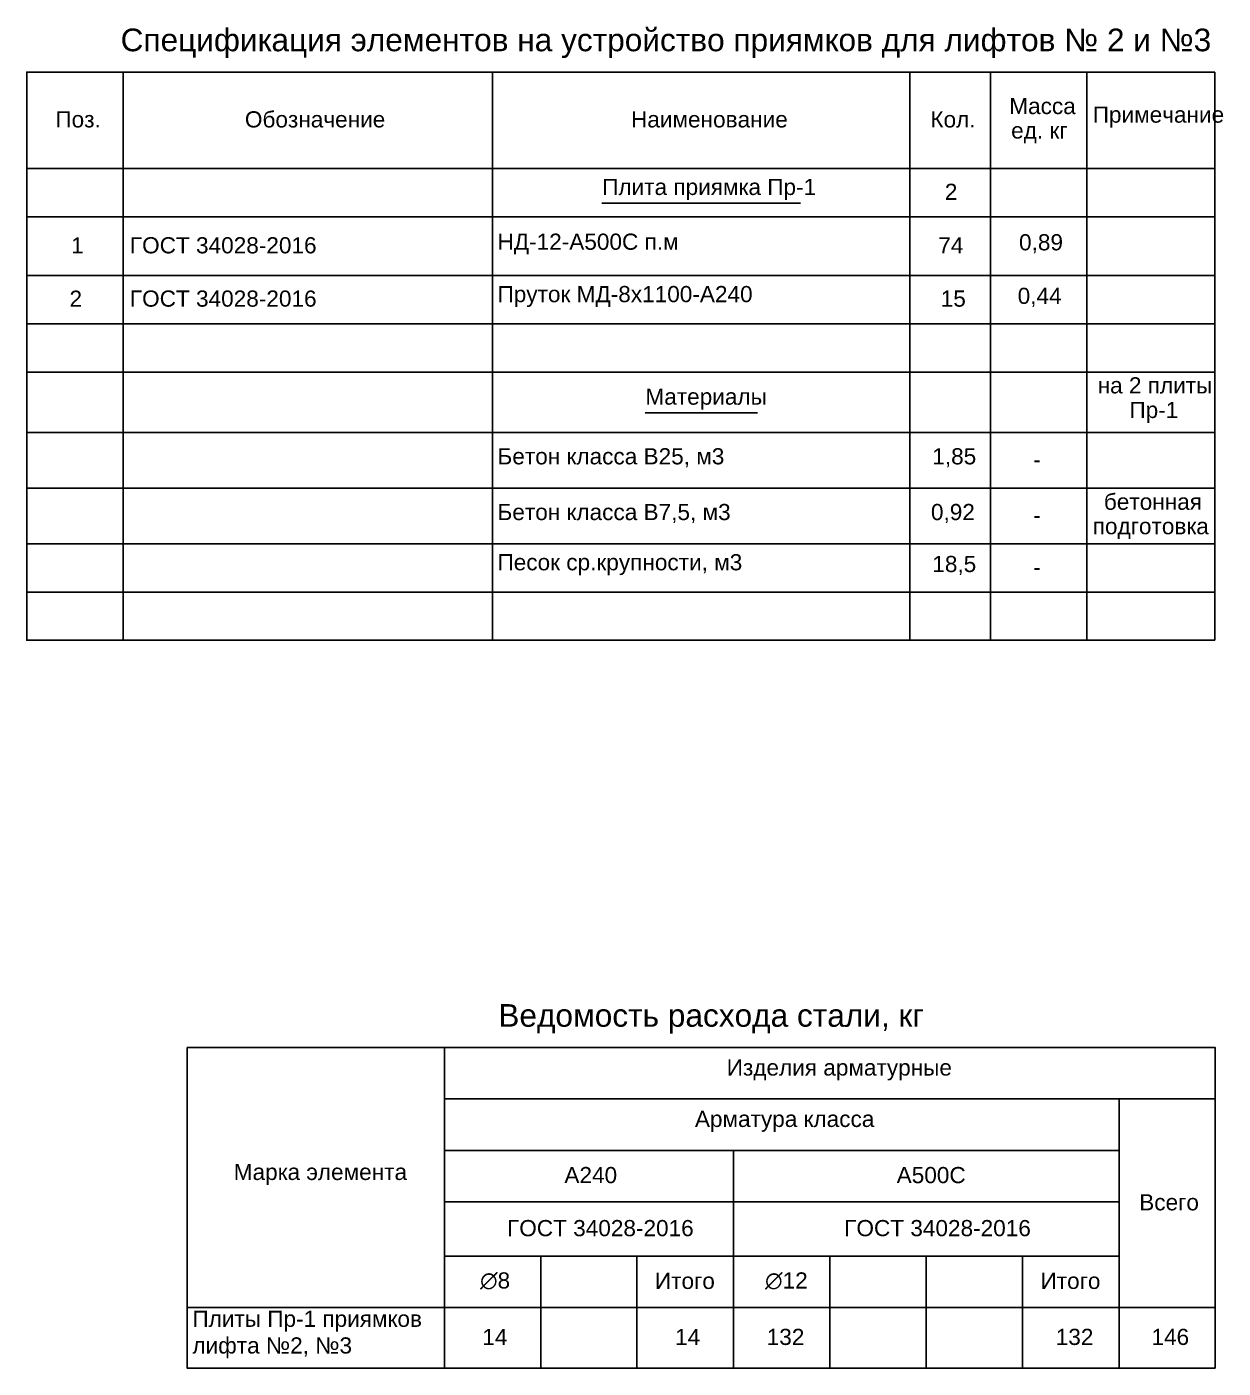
# Model space of a CAD drawing. Header units: millimetres. Extents: x -56773 to 323062, y -262288 to 76460.
# Drawn here: x 135908 to 141371, y 28940 to 35065 of the extents above; entities that cross this region are included whole.
import ezdxf

# ---------------------------------------------------------------- set-up
doc = ezdxf.new("R2010")
doc.units = ezdxf.units.MM
for name, color, linetype in [('PDF _0', 7, 'Continuous'), ('PDF _00 (TF)', 7, 'Continuous'), ('PDF _Текст', 7, 'Continuous')]:
    doc.layers.add(name, color=color, linetype=linetype)
doc.styles.add('PDF GOSTCommon', font='arial.ttf')

msp = doc.modelspace()

# ---------------------------------------------------------------- linework, layer by layer
at = {"layer": 'PDF _0', "lineweight": 25}
for points in [[(141333.0339, 32264.4764), (135907.9572, 32264.4764), (135907.9572, 34858.4305), (141333.0339, 34858.4305)], [(136347.5262, 34858.4305), (136347.5262, 32264.4764)], [(138035.0243, 34858.4305), (138035.0243, 32264.4764)], [(139941.0653, 34858.4305), (139941.0653, 32264.4764)], [(140308.6145, 34858.4305), (140308.6145, 32264.4764)], [(140748.1836, 34858.4305), (140748.1836, 32264.4764)], [(141333.0339, 34858.4305), (141333.0339, 32264.4764)], [(135907.9572, 34418.8615), (141333.0339, 34418.8615)], [(138534.196, 34259.9212), (139353.7315, 34259.9212), (139441.8936, 34259.9212)], [(135907.9572, 34197.8352), (141333.0339, 34197.8352)], [(135907.9572, 33929.6236), (141333.0339, 33929.6236)], [(135907.9572, 33708.5973), (141333.0339, 33708.5973)], [(135907.9572, 33488.8128), (141333.0339, 33488.8128)], [(138731.6295, 33302.5547), (139244.4601, 33302.5547)], [(135907.9572, 33213.1509), (141333.0339, 33213.1509)], [(135907.9572, 32958.5982), (141333.0339, 32958.5982)], [(135907.9572, 32704.0455), (141333.0339, 32704.0455)], [(135907.9572, 32484.261), (141333.0339, 32484.261)]]:
    msp.add_lwpolyline(points, dxfattribs=at)
at = {"layer": 'PDF _00 (TF)', "lineweight": 25}
msp.add_lwpolyline([(141335.5174, 28940.3907), (136640.5722, 28940.3907), (136640.5722, 30404.3791), (141335.5174, 30404.3791)], close=True, dxfattribs=at)
for points in [[(137815.2398, 30404.3791), (137815.2398, 28940.3907)], [(137815.2398, 30169.694), (141335.5174, 30169.694)], [(140895.9483, 30169.694), (140895.9483, 28940.3907)], [(137815.2398, 29935.0088), (140895.9483, 29935.0088)], [(139135.1887, 29935.0088), (139135.1887, 28940.3907)], [(137815.2398, 29700.3236), (140895.9483, 29700.3236)], [(137815.2398, 29451.9795), (140895.9483, 29451.9795)], [(138254.8089, 29451.9795), (138254.8089, 28940.3907)], [(138694.3779, 29451.9795), (138694.3779, 28940.3907)], [(139574.7577, 29451.9795), (139574.7577, 28940.3907)], [(140015.5685, 29451.9795), (140015.5685, 28940.3907)], [(140455.1376, 29451.9795), (140455.1376, 28940.3907)], [(136640.5722, 29217.2944), (141335.5174, 29217.2944)]]:
    msp.add_lwpolyline(points, dxfattribs=at)

# ---------------------------------------------------------------- texts
at = {"layer": 'PDF _Текст', "lineweight": 25, "attachment_point": 4, "style": 'PDF GOSTCommon'}
for s, insert, char_height in [('Спецификация элементов на устройство приямков для лифтов № 2 и №3', (136336.3179, 34989.8255), 103.360497), ('Масса', (140394.4246, 34703.0001), 73.82914), ('Поз.', (136038.2923, 34642.1532), 73.82914), ('Обозначение', (136903.8081, 34642.1532), 73.829138), ('Наименование', (138667.122, 34642.1532), 73.829138), ('Кол.', (140034.313, 34642.1532), 73.82914), ('Примечание', (140775.6492, 34653.3287), 73.82914), ('ед. кг', (140403.1179, 34581.3064), 73.82914), ('Плита приямка Пр-1', (138535.4945, 34323.0185), 73.829138), ('2', (140100.1255, 34311.8417), 73.8291), ('НД-12-А500С п.м', (138057.4132, 34073.4225), 73.829138), ('0,89', (140439.1291, 34074.6642), 73.82914), ('1', (136110.3146, 34067.2139), 73.8291), ('ГОСТ 34028-2016', (136378.5389, 34067.2139), 73.829138), ('74', (140070.3242, 34067.2139), 73.82914), ('Пруток МД-8x1100-А240', (138057.4132, 33833.7604), 73.829138), ('0,44', (140432.9217, 33830.0352), 73.82914), ('2', (136102.8643, 33823.8263), 73.8291), ('ГОСТ 34028-2016', (136378.5389, 33823.8263), 73.829138), ('15', (140081.4984, 33823.8263), 73.82914), ('на 2 плиты', (140798.0002, 33427.7014), 73.82914), ('Материалы', (138732.9369, 33365.6128), 73.82914), ('Пр-1', (140943.2878, 33304.766), 73.82914), ('Бетон класса В25, м3', (138057.4132, 33097.3908), 73.829138), ('1,85', (140043.0038, 33097.3908), 73.82914), ('-', (140503.7011, 33089.9395), 73.8291), ('бетонная', (140826.561, 32896.2235), 73.82914), ('Бетон класса В7,5, м3', (138057.4132, 32842.827), 73.829138), ('0,92', (140036.7965, 32842.827), 73.82914), ('-', (140503.7011, 32835.3767), 73.8291), ('подготовка', (140775.6492, 32774.5299), 73.82914), ('Песок ср.крупности, м3', (138057.4132, 32609.3744), 73.829138), ('18,5', (140043.0038, 32605.6492), 73.82914), ('-', (140503.7011, 32598.198), 73.8291), ('Ведомость расхода стали, кг', (138061.1371, 30535.5809), 103.338101), ('Изделия арматурные', (139104.2252, 30302.1554), 73.813108), ('Арматура класса', (138958.9376, 30067.4608), 73.813108), ('Марка элемента', (136852.8938, 29825.3152), 73.813108), ('А240', (138362.8891, 29821.59), 73.81311), ('А500С', (139880.3321, 29821.59), 73.81311), ('Всего', (140987.9923, 29697.4129), 73.81311), ('ГОСТ 34028-2016', (138100.8747, 29579.4444), 73.813108), ('ГОСТ 34028-2016', (139640.6712, 29579.4444), 73.813108), ('∅8', (137977.938, 29338.5412), 73.81311), ('Итого', (138776.3984, 29338.5412), 73.81311), ('∅12', (139279.3142, 29338.5412), 73.81311), ('Итого', (140537.2288, 29338.5412), 73.81311), ('Плиты Пр-1 приямков', (136664.1447, 29154.759), 73.813108), ('14', (137987.8743, 29082.736), 73.81311), ('14', (138868.2883, 29082.736), 73.81311), ('132', (139286.767, 29082.736), 73.81311), ('132', (140606.7677, 29082.736), 73.81311), ('146', (141043.871, 29082.736), 73.81311), ('лифта №2, №3', (136664.1447, 29033.0653), 73.813108)]:
    msp.add_mtext(s, dxfattribs=dict(at, insert=insert, char_height=char_height))

doc.saveas('drawing.dxf')
